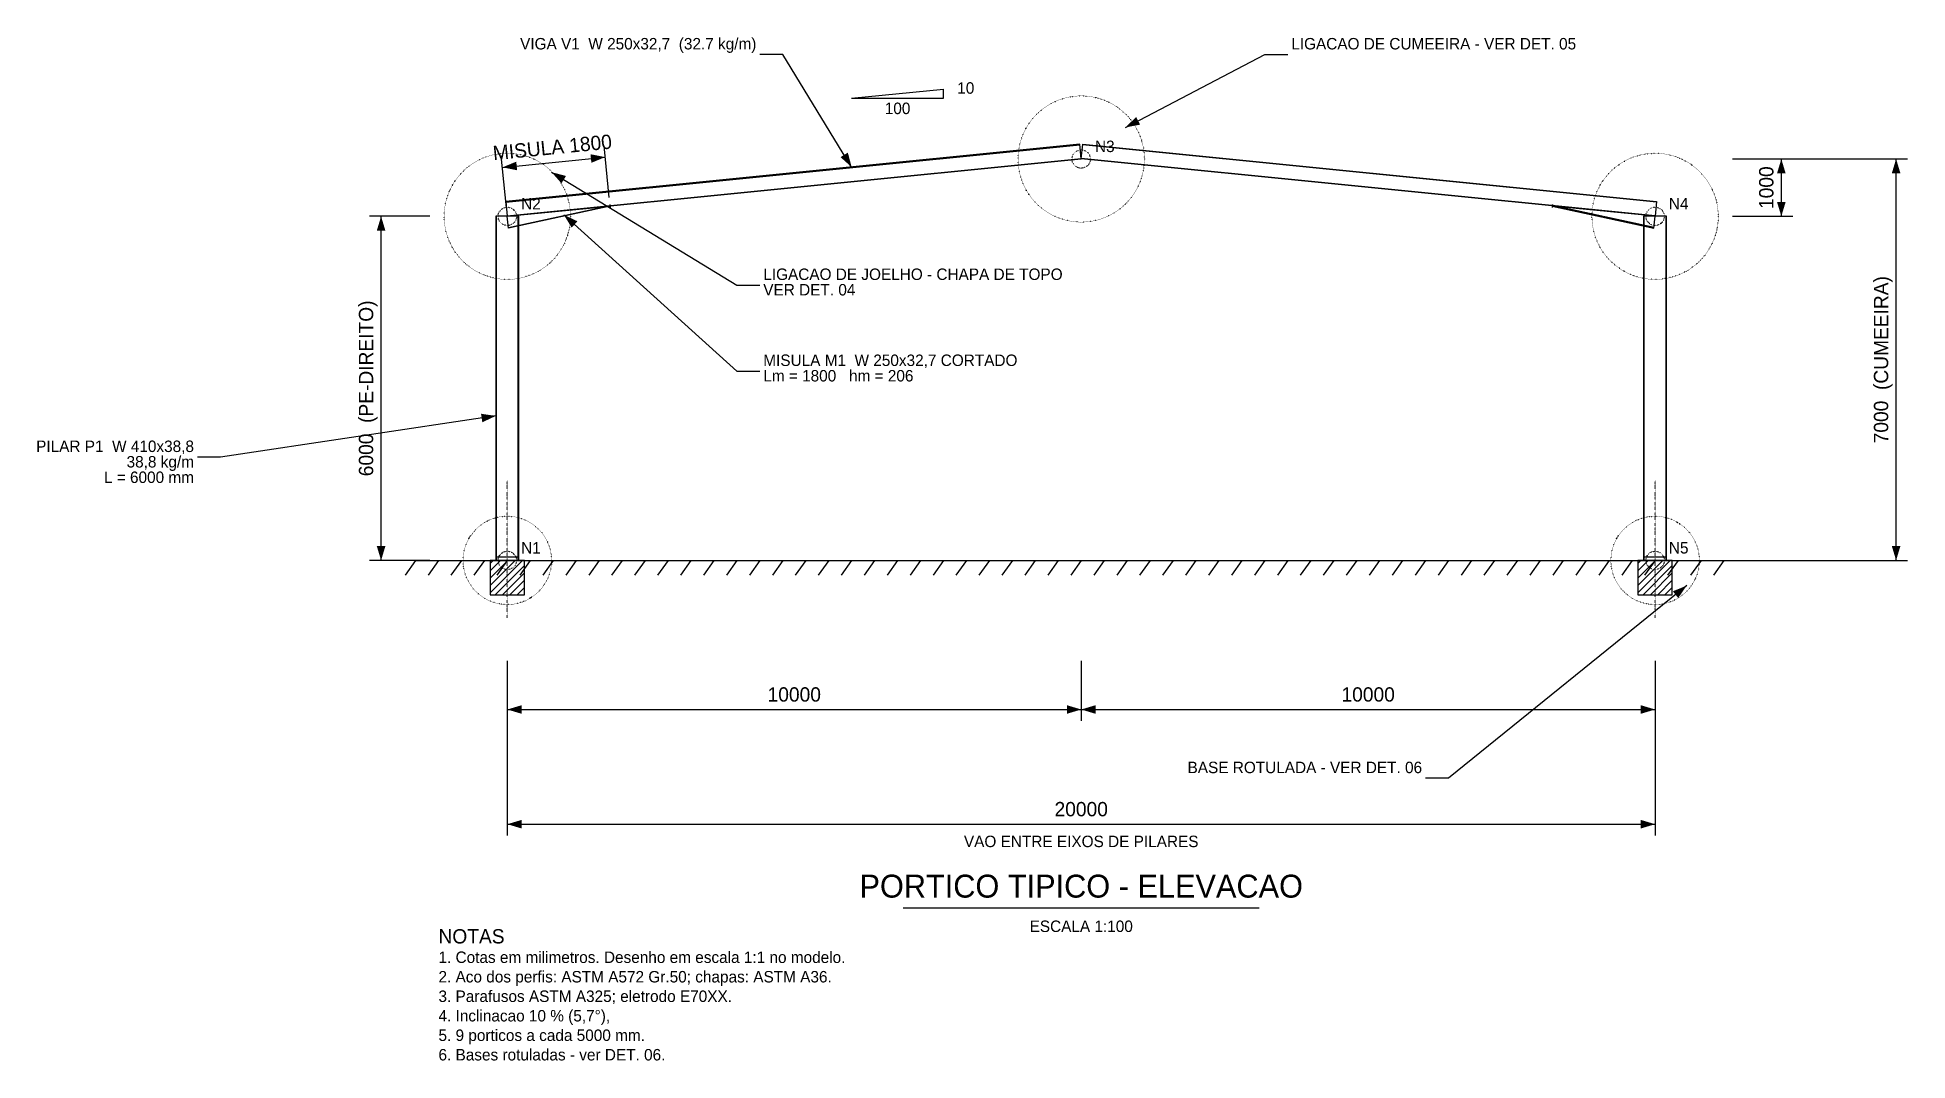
# Model space of a CAD drawing. Header units: millimetres. Extents: x -8188 to 24400, y -8723 to 9121.
import ezdxf
from ezdxf.enums import TextEntityAlignment as Align

# ---------------------------------------------------------------- set-up
doc = ezdxf.new("R2010")
doc.units = ezdxf.units.MM
doc.linetypes.add('CENTER', pattern=[16.375, 0.5, -6.35, 3.175, -6.35])
doc.linetypes.add('DASHED', pattern=[13.2, 0.5, -6.35, 6.35])
for name, color, linetype in [('ACO', 7, 'CONTINUOUS'), ('ACO-FINO', 8, 'CONTINUOUS'), ('AUXILIAR', 8, 'DASHED'), ('CONCRETO', 9, 'CONTINUOUS'), ('COTA', 3, 'CONTINUOUS'), ('EIXO', 1, 'CENTER'), ('HACHURA', 8, 'CONTINUOUS'), ('TEXTO', 7, 'CONTINUOUS')]:
    doc.layers.add(name, color=color, linetype=linetype)
doc.styles.get("Standard").update_dxf_attribs({"font": 'txt', "width": 0.85})

msp = doc.modelspace()

# ---------------------------------------------------------------- linework, layer by layer
at = {"layer": 'ACO'}
for p, q in [((1788.6072, 6203.704), (1793.5267, 6154.5094)), ((18211.3928, 6203.704), (18206.4733, 6154.5094))]:
    msp.add_line(p, q, dxfattribs=at)
for points in [[(0, 6000), (10000, 7000), (9974.328, 7256.7196), (-25.672, 6256.7196)], [(20000, 6000), (10000, 7000), (10025.672, 7256.7196), (20025.672, 6256.7196)], [(-199.5, 0), (199.5, 0), (199.5, 6000), (-199.5, 6000)], [(0, 6000), (1791.0669, 6179.1067), (20.4978, 5795.0223)], [(20000, 6000), (18208.9331, 6179.1067), (19979.5022, 5795.0223)], [(19800.5, 0), (20199.5, 0), (20199.5, 6000), (19800.5, 6000)], [(-200, 0), (200, 0), (200, 57), (-200, 57)], [(19800, 0), (20200, 0), (20200, 57), (19800, 57)]]:
    msp.add_lwpolyline(points, close=True, dxfattribs=at)
at = {"layer": 'ACO-FINO'}
for p, q in [((-24.7665, 6247.6648), (9975.2335, 7247.6648)), ((20024.7665, 6247.6648), (10024.7665, 7247.6648)), ((-0.9055, 6009.0548), (9999.0945, 7009.0548)), ((20000.9055, 6009.0548), (10000.9055, 7009.0548)), ((-190.7, 0), (-190.7, 6000)), ((18.5686, 5803.9155), (1789.1378, 6187.9999)), ((190.7, 0), (190.7, 6000)), ((19981.4314, 5803.9155), (18210.8622, 6187.9999)), ((19809.3, 0), (19809.3, 6000)), ((20190.7, 0), (20190.7, 6000))]:
    msp.add_line(p, q, dxfattribs=at)
at = {"layer": 'AUXILIAR'}
for centre, radius in [((10000, 7000), 1100), ((0, 6000), 1100), ((20000, 6000), 1100), ((0, 0), 770), ((20000, 0), 770)]:
    msp.add_circle(centre, radius, dxfattribs=at)
at = {"layer": 'CONCRETO'}
for p, q in [((-1600, 0), (-1782, -260)), ((-1600, 0), (21600, 0)), ((-1200, 0), (-1382, -260)), ((-800, 0), (-982, -260)), ((-400, 0), (-582, -260)), ((0, 0), (-182, -260)), ((400, 0), (218, -260)), ((800, 0), (618, -260)), ((1200, 0), (1018, -260)), ((1600, 0), (1418, -260)), ((2000, 0), (1818, -260)), ((2400, 0), (2218, -260)), ((2800, 0), (2618, -260)), ((3200, 0), (3018, -260)), ((3600, 0), (3418, -260)), ((4000, 0), (3818, -260)), ((4400, 0), (4218, -260)), ((4800, 0), (4618, -260)), ((5200, 0), (5018, -260)), ((5600, 0), (5418, -260)), ((6000, 0), (5818, -260)), ((6400, 0), (6218, -260)), ((6800, 0), (6618, -260)), ((7200, 0), (7018, -260)), ((7600, 0), (7418, -260)), ((8000, 0), (7818, -260)), ((8400, 0), (8218, -260)), ((8800, 0), (8618, -260)), ((9200, 0), (9018, -260)), ((9600, 0), (9418, -260)), ((10000, 0), (9818, -260)), ((10400, 0), (10218, -260)), ((10800, 0), (10618, -260)), ((11200, 0), (11018, -260)), ((11600, 0), (11418, -260)), ((12000, 0), (11818, -260)), ((12400, 0), (12218, -260)), ((12800, 0), (12618, -260)), ((13200, 0), (13018, -260)), ((13600, 0), (13418, -260)), ((14000, 0), (13818, -260)), ((14400, 0), (14218, -260)), ((14800, 0), (14618, -260)), ((15200, 0), (15018, -260)), ((15600, 0), (15418, -260)), ((16000, 0), (15818, -260)), ((16400, 0), (16218, -260)), ((16800, 0), (16618, -260)), ((17200, 0), (17018, -260)), ((17600, 0), (17418, -260)), ((18000, 0), (17818, -260)), ((18400, 0), (18218, -260)), ((18800, 0), (18618, -260)), ((19200, 0), (19018, -260)), ((19600, 0), (19418, -260)), ((20000, 0), (19818, -260)), ((20400, 0), (20218, -260)), ((20800, 0), (20618, -260)), ((21200, 0), (21018, -260))]:
    msp.add_line(p, q, dxfattribs=at)
for points in [[(-299.5, -600), (299.5, -600), (299.5, 0), (-299.5, 0)], [(19700.5, -600), (20299.5, -600), (20299.5, 0), (19700.5, 0)]]:
    msp.add_lwpolyline(points, close=True, dxfattribs=at)
at = {"layer": 'COTA'}
for p, q in [((6000, 8058), (7600, 8218)), ((7600, 8058), (7600, 8218)), ((6000, 8058), (7600, 8058)), ((1776.1414, 6328.3623), (1685.792, 7231.856)), ((-14.9256, 6149.2556), (-105.2749, 7052.7493)), ((-85.3742, 6853.7419), (1705.6928, 7032.8486)), ((21349.5, 7000), (22399.5, 7000)), ((21349.5, 7000), (24399.5, 7000)), ((22199.5, 6000), (22199.5, 7000)), ((24199.5, 0), (24199.5, 7000)), ((-1349.5, 6000), (-2399.5, 6000)), ((-2199.5, 0), (-2199.5, 6000)), ((21349.5, 6000), (22399.5, 6000)), ((-1349.5, 0), (-2399.5, 0)), ((21349.5, 0), (24399.5, 0)), ((0, -1750), (0, -2800)), ((0, -1750), (0, -4800)), ((10000, -1750), (10000, -2800)), ((10000, -1750), (10000, -2800)), ((20000, -1750), (20000, -2800)), ((20000, -1750), (20000, -4800)), ((0, -2600), (10000, -2600)), ((10000, -2600), (20000, -2600)), ((0, -4600), (20000, -4600))]:
    msp.add_line(p, q, dxfattribs=at)
for points in [[(-85.3742, 6853.7419), (170.8479, 6803.99), (155.9223, 6953.2456)], [(1705.6928, 7032.8486), (1449.4707, 7082.6005), (1464.3962, 6933.3449)], [(22199.5, 7000), (22124.5, 6750), (22274.5, 6750)], [(24199.5, 7000), (24124.5, 6750), (24274.5, 6750)], [(22199.5, 6000), (22274.5, 6250), (22124.5, 6250)], [(-2199.5, 6000), (-2274.5, 5750), (-2124.5, 5750)], [(-2199.5, 0), (-2124.5, 250), (-2274.5, 250)], [(24199.5, 0), (24274.5, 250), (24124.5, 250)], [(0, -2600), (250, -2675), (250, -2525)], [(10000, -2600), (9750, -2525), (9750, -2675)], [(10000, -2600), (10250, -2675), (10250, -2525)], [(20000, -2600), (19750, -2525), (19750, -2675)], [(0, -4600), (250, -4675), (250, -4525)], [(20000, -4600), (19750, -4525), (19750, -4675)]]:
    msp.add_solid(points, dxfattribs=at)
at = {"layer": 'EIXO'}
for p, q in [((0, -1000), (0, 1400)), ((20000, -1000), (20000, 1400))]:
    msp.add_line(p, q, dxfattribs=at)
for centre in [(10000, 7000), (0, 6000), (20000, 6000), (0, 0), (20000, 0)]:
    msp.add_circle(centre, 160, dxfattribs=at)
at = {"layer": 'HACHURA'}
for p, q in [((-299.5, -562.6039), (263.1039, 0)), ((-299.5, -435.3247), (135.8247, 0)), ((-299.5, -308.0455), (8.5455, 0)), ((-299.5, -180.7662), (-118.7338, 0)), ((-299.5, -53.487), (-246.013, 0)), ((19700.5, -562.6039), (20263.1039, 0)), ((19700.5, -435.3247), (20135.8247, 0)), ((19700.5, -308.0455), (20008.5455, 0)), ((19700.5, -180.7662), (19881.2662, 0)), ((19700.5, -53.487), (19753.987, 0)), ((-209.6169, -600), (299.5, -90.8831)), ((-82.3377, -600), (299.5, -218.1623)), ((19790.3831, -600), (20299.5, -90.8831)), ((19917.6623, -600), (20299.5, -218.1623)), ((44.9416, -600), (299.5, -345.4416)), ((172.2208, -600), (299.5, -472.7208)), ((20044.9416, -600), (20299.5, -345.4416)), ((20172.2208, -600), (20299.5, -472.7208))]:
    msp.add_line(p, q, dxfattribs=at)
at = {"layer": 'TEXTO'}
for p, q in [((4800, 8820), (4400, 8820)), ((6000, 6858), (4800, 8820)), ((10770, 7550), (13200, 8820)), ((13200, 8820), (13600, 8820)), ((770, 6770), (4000, 4800)), ((985.0868, 6026.4087), (4000, 3300)), ((4000, 4800), (4400, 4800)), ((4000, 3300), (4400, 3300)), ((-199.5, 2520), (-5000, 1800)), ((-5000, 1800), (-5400, 1800)), ((20550, -440), (16400, -3800)), ((16400, -3800), (16000, -3800)), ((6900, -6060), (13100, -6060))]:
    msp.add_line(p, q, dxfattribs=at)
for points in [[(10770, 7550), (11026.3041, 7599.3278), (10956.8257, 7732.2667)], [(6000, 6858), (5933.54, 7110.4046), (5805.5767, 7032.1396)], [(770, 6770), (944.3821, 6575.7942), (1022.4873, 6703.8551)], [(985.0868, 6026.4087), (1120.2081, 5803.0989), (1220.8173, 5914.3544)], [(-199.5, 2520), (-457.8591, 2557.0891), (-435.6103, 2408.7483)], [(20550, -440), (20308.5058, -539.0229), (20402.8936, -655.6031)]]:
    msp.add_solid(points, dxfattribs=at)

# ---------------------------------------------------------------- texts
at = {"layer": 'COTA'}
msp.add_text('10', height=200, dxfattribs=at).set_placement((7840, 8138))
for s, height, p in [('100', 200, (6800, 7783)), ('10000', 250, (5000, -2462.5)), ('10000', 250, (15000, -2462.5)), ('20000', 250, (10000, -4462.5))]:
    msp.add_text(s, height=height, dxfattribs=at).set_placement(p, align=Align.CENTER)
for s, rotation, p in [('MISULA 1800', 5.7106, (796.4775, 7080.1129)), ('1000', 90, (22062, 6500)), ('7000  (CUMEEIRA)', 90, (24062, 3500)), ('6000  (PE-DIREITO)', 90, (-2337, 3000))]:
    msp.add_text(s, height=250, rotation=rotation, dxfattribs=at).set_placement(p, align=Align.CENTER)
at = {"layer": 'TEXTO'}
for s, p in [('VIGA V1  W 250x32,7  (32.7 kg/m)', (4340, 8910)), ('PILAR P1  W 410x38,8', (-5460, 1890)), ('38,8 kg/m', (-5460, 1620)), ('L = 6000 mm', (-5460, 1350)), ('BASE ROTULADA - VER DET. 06', (15940, -3710))]:
    msp.add_text(s, height=200, dxfattribs=at).set_placement(p, align=Align.RIGHT)
for s, height, p in [('LIGACAO DE CUMEEIRA - VER DET. 05', 200, (13660, 8910)), ('N3', 200, (10240, 7120)), ('N2', 200, (240, 6120)), ('N4', 200, (20240, 6120)), ('LIGACAO DE JOELHO - CHAPA DE TOPO', 200, (4460, 4890)), ('VER DET. 04', 200, (4460, 4620)), ('MISULA M1  W 250x32,7 CORTADO', 200, (4460, 3390)), ('Lm = 1800   hm = 206', 200, (4460, 3120)), ('N1', 200, (240, 120)), ('N5', 200, (20240, 120)), ('NOTAS', 250, (-1199.5, -6680)), ('1. Cotas em milimetros. Desenho em escala 1:1 no modelo.', 200, (-1199.5, -7020)), ('2. Aco dos perfis: ASTM A572 Gr.50; chapas: ASTM A36.', 200, (-1199.5, -7360)), ('3. Parafusos ASTM A325; eletrodo E70XX.', 200, (-1199.5, -7700)), ('4. Inclinacao 10 %%% (5,7%%d),', 200, (-1199.5, -8040)), ('5. 9 porticos a cada 5000 mm.', 200, (-1199.5, -8380)), ('6. Bases rotuladas - ver DET. 06.', 200, (-1199.5, -8720))]:
    msp.add_text(s, height=height, dxfattribs=at).set_placement(p)
for s, height, p in [('VAO ENTRE EIXOS DE PILARES', 200, (10000, -5000)), ('PORTICO TIPICO - ELEVACAO', 400, (10000, -5880)), ('ESCALA 1:100', 200, (10000, -6480))]:
    msp.add_text(s, height=height, dxfattribs=at).set_placement(p, align=Align.CENTER)

doc.saveas('drawing.dxf')
